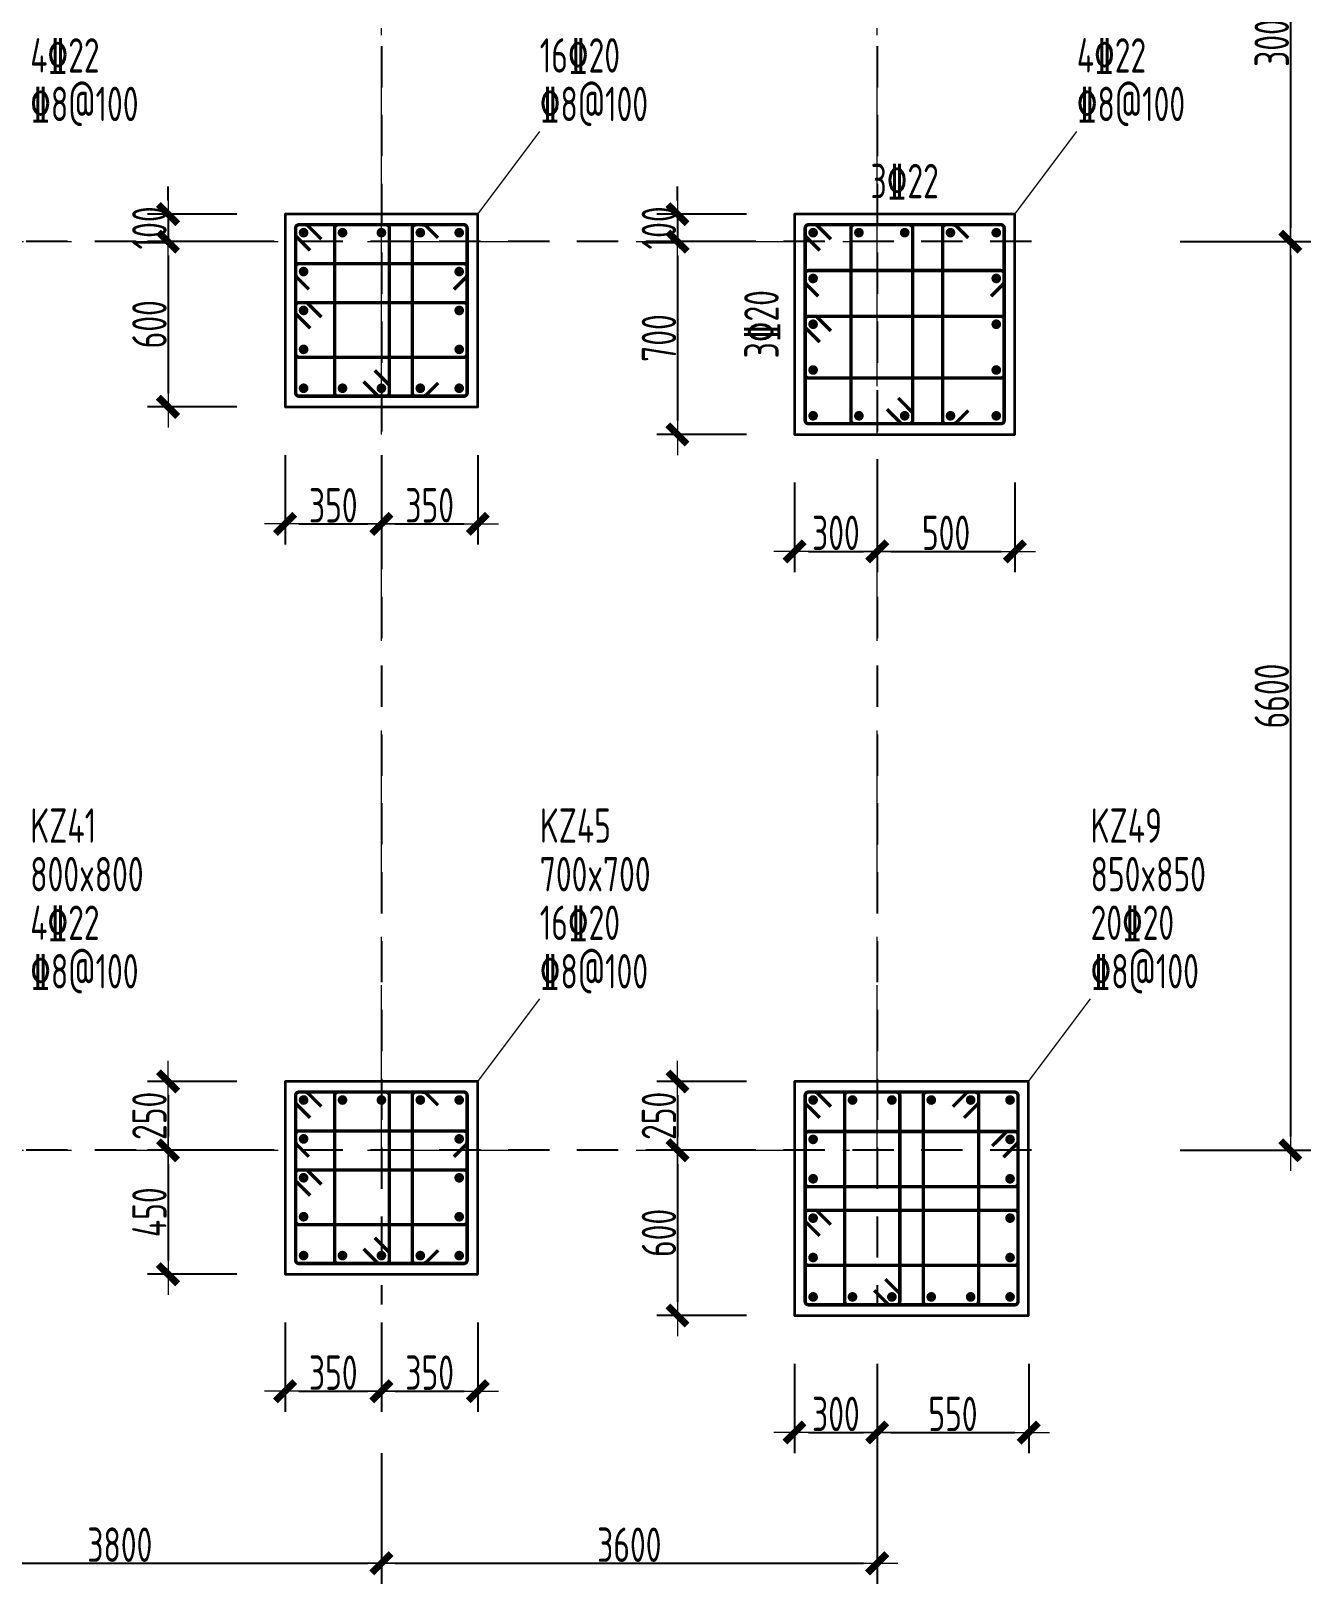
# Model space of a CAD drawing. Header units: millimetres. Extents: x 539196 to 807275, y 431843 to 1156631.
# Drawn here: x 643724 to 653018, y 533109 to 544389 of the extents above; entities that cross this region are included whole.
import ezdxf
from ezdxf.enums import TextEntityAlignment as Align

# ---------------------------------------------------------------- set-up
doc = ezdxf.new("R2010")
doc.units = ezdxf.units.MM
doc.header["$MEASUREMENT"] = 0
for name, pattern in [('DOTE', [2.42, 2, -0.2, 0.02, -0.2]), ('点划线', [1850, 1200, -300, 50, -300]), ('虚线', [500, 300, -200])]:
    doc.linetypes.add(name, pattern=pattern)
doc.layers.add('DOTE', color=1, linetype='DOTE')
for name, color, linetype, lineweight in [('柱原位标注', 7, 'Continuous', 18), ('柱尺寸标注', 3, 'Continuous', 18), ('柱标注引线', 2, 'Continuous', 18), ('柱箍筋', 1, 'Continuous', 25), ('柱纵筋', 1, 'Continuous', 70), ('柱集中标注', 2, 'Continuous', 18), ('砼柱', 2, 'Continuous', 35), ('网格', 9, '点划线', 18), ('轴线标注', 3, 'Continuous', 18)]:
    doc.layers.add(name, color=color, linetype=linetype, lineweight=lineweight)
doc.styles.add('样式 1', font='yjkeng.shx', dxfattribs={"width": 0.7, "bigfont": 'yjkchn.shx'})
doc.dimstyles.new('盈建科结构', dxfattribs={"dimscale": 100, "dimtxt": 2.5, "dimasz": 1, "dimexe": 1.5, "dimexo": 0.625, "dimgap": 0.1, "dimtad": 1, "dimdec": 0, "dimrnd": 1, "dimzin": 0, "dimdsep": 46, "dimtxsty": '样式 1', "dimblk": '_yjkbk', "dimblk1": 'ARCHTICK', "dimblk2": 'ARCHTICK', "dimcen": 0.09, "dimadec": 0, "dimazin": 0, "dimtfac": 1, "dimtdec": 4, "dimtix": 1, "dimtmove": 2, "dimatfit": 3, "dimfxl": 0, "dimtolj": 1, "dimtzin": 0, "dimarcsym": 0})

# ---------------------------------------------------------------- blocks, each defined once
blk = doc.blocks.new('_yjkbk')
blk.add_line((-1, 0), (1.5, 0))
blk.add_lwpolyline([(-0.7, -0.7, 0.5, 0.5, 0), (0.7, 0.7, 0.5, 0.5, 0)], format="xyseb")
blk = doc.blocks.new('*D2092')
at = {"layer": 'Defpoints', "color": 0}
for p in [(645568, 541659), (646268, 541659), (646268, 540809)]:
    blk.add_point(p, dxfattribs=at)
at = {"layer": '柱尺寸标注', "color": 0, "lineweight": -2}
for p, q in [((645568, 541309), (645568, 540659)), ((646268, 541309), (646268, 540659)), ((645668, 540809), (646168, 540809))]:
    blk.add_line(p, q, dxfattribs=at)
at = {"layer": '柱尺寸标注', "color": 0, "lineweight": -2, "xscale": 100, "yscale": 100, "zscale": 100, "rotation": 180}
blk.add_blockref('_yjkbk', (645568, 540809), dxfattribs=at)
at = {"layer": '柱尺寸标注', "color": 0, "lineweight": -2, "xscale": 100, "yscale": 100, "zscale": 100}
blk.add_blockref('_yjkbk', (646268, 540809), dxfattribs=at)
at = {"layer": '柱尺寸标注', "color": 0, "insert": (645918, 540944), "char_height": 250, "attachment_point": 5, "style": '样式 1'}
blk.add_mtext('\\A1;350', dxfattribs=at)
blk = doc.blocks.new('_ARCHTICK')
at = {"color": 0, "linetype": 'ByBlock', "const_width": 0.15}
blk.add_lwpolyline([(-0.5, -0.5), (0.5, 0.5)], dxfattribs=at)
blk = doc.blocks.new('*D2093')
at = {"layer": 'Defpoints', "color": 0}
for p in [(646268, 541659), (646968, 541659), (646968, 540809)]:
    blk.add_point(p, dxfattribs=at)
at = {"layer": '柱尺寸标注', "color": 0, "lineweight": -2}
for p, q in [((646268, 541309), (646268, 540659)), ((646968, 541309), (646968, 540659)), ((646368, 540809), (646868, 540809))]:
    blk.add_line(p, q, dxfattribs=at)
at = {"layer": '柱尺寸标注', "color": 0, "lineweight": -2, "xscale": 100, "yscale": 100, "zscale": 100, "rotation": 180}
blk.add_blockref('_yjkbk', (646268, 540809), dxfattribs=at)
at = {"layer": '柱尺寸标注', "color": 0, "lineweight": -2, "xscale": 100, "yscale": 100, "zscale": 100}
blk.add_blockref('_yjkbk', (646968, 540809), dxfattribs=at)
at = {"layer": '柱尺寸标注', "color": 0, "insert": (646618, 540944), "char_height": 250, "attachment_point": 5, "style": '样式 1'}
blk.add_mtext('\\A1;350', dxfattribs=at)
blk = doc.blocks.new('*D2094')
at = {"layer": 'Defpoints', "color": 0}
for p in [(645568, 543059), (644718, 542859), (645568, 542859)]:
    blk.add_point(p, dxfattribs=at)
at = {"layer": '柱尺寸标注', "color": 0, "lineweight": -2}
for p, q in [((644718, 543159), (644718, 543259)), ((645218, 543059), (644568, 543059)), ((644718, 543059), (644718, 542859)), ((645218, 542859), (644568, 542859)), ((644718, 542759), (644718, 542659))]:
    blk.add_line(p, q, dxfattribs=at)
at = {"layer": '柱尺寸标注', "color": 0, "lineweight": -2, "xscale": 100, "yscale": 100, "zscale": 100}
for p, rotation in [((644718, 543059), 270), ((644718, 542859), 90)]:
    blk.add_blockref('_yjkbk', p, dxfattribs=dict(at, rotation=rotation))
at = {"layer": '柱尺寸标注', "color": 0, "insert": (644583, 542959), "char_height": 250, "attachment_point": 5, "rotation": 90, "style": '样式 1'}
blk.add_mtext('\\A1;100', dxfattribs=at)
blk = doc.blocks.new('*D2095')
at = {"layer": 'Defpoints', "color": 0}
for p in [(645568, 542859), (644718, 541659), (645568, 541659)]:
    blk.add_point(p, dxfattribs=at)
at = {"layer": '柱尺寸标注', "color": 0, "lineweight": -2}
for p, q in [((645218, 542859), (644568, 542859)), ((644718, 542759), (644718, 541759)), ((645218, 541659), (644568, 541659))]:
    blk.add_line(p, q, dxfattribs=at)
at = {"layer": '柱尺寸标注', "color": 0, "lineweight": -2, "xscale": 100, "yscale": 100, "zscale": 100}
for p, rotation in [((644718, 542859), 90), ((644718, 541659), 270)]:
    blk.add_blockref('_yjkbk', p, dxfattribs=dict(at, rotation=rotation))
at = {"layer": '柱尺寸标注', "color": 0, "insert": (644583, 542259), "char_height": 250, "attachment_point": 5, "rotation": 90, "style": '样式 1'}
blk.add_mtext('\\A1;600', dxfattribs=at)
blk = doc.blocks.new('*D2096')
at = {"layer": 'Defpoints', "color": 0}
for p in [(645568, 535359), (646268, 535359), (646268, 534509)]:
    blk.add_point(p, dxfattribs=at)
at = {"layer": '柱尺寸标注', "color": 0, "lineweight": -2}
for p, q in [((645568, 535009), (645568, 534359)), ((646268, 535009), (646268, 534359)), ((645668, 534509), (646168, 534509))]:
    blk.add_line(p, q, dxfattribs=at)
at = {"layer": '柱尺寸标注', "color": 0, "lineweight": -2, "xscale": 100, "yscale": 100, "zscale": 100, "rotation": 180}
blk.add_blockref('_yjkbk', (645568, 534509), dxfattribs=at)
at = {"layer": '柱尺寸标注', "color": 0, "lineweight": -2, "xscale": 100, "yscale": 100, "zscale": 100}
blk.add_blockref('_yjkbk', (646268, 534509), dxfattribs=at)
at = {"layer": '柱尺寸标注', "color": 0, "insert": (645918, 534644), "char_height": 250, "attachment_point": 5, "style": '样式 1'}
blk.add_mtext('\\A1;350', dxfattribs=at)
blk = doc.blocks.new('*D2097')
at = {"layer": 'Defpoints', "color": 0}
for p in [(646268, 535359), (646968, 535359), (646968, 534509)]:
    blk.add_point(p, dxfattribs=at)
at = {"layer": '柱尺寸标注', "color": 0, "lineweight": -2}
for p, q in [((646268, 535009), (646268, 534359)), ((646968, 535009), (646968, 534359)), ((646368, 534509), (646868, 534509))]:
    blk.add_line(p, q, dxfattribs=at)
at = {"layer": '柱尺寸标注', "color": 0, "lineweight": -2, "xscale": 100, "yscale": 100, "zscale": 100, "rotation": 180}
blk.add_blockref('_yjkbk', (646268, 534509), dxfattribs=at)
at = {"layer": '柱尺寸标注', "color": 0, "lineweight": -2, "xscale": 100, "yscale": 100, "zscale": 100}
blk.add_blockref('_yjkbk', (646968, 534509), dxfattribs=at)
at = {"layer": '柱尺寸标注', "color": 0, "insert": (646618, 534644), "char_height": 250, "attachment_point": 5, "style": '样式 1'}
blk.add_mtext('\\A1;350', dxfattribs=at)
blk = doc.blocks.new('*D2098')
at = {"layer": 'Defpoints', "color": 0}
for p in [(645568, 536759), (644718, 536259), (645568, 536259)]:
    blk.add_point(p, dxfattribs=at)
at = {"layer": '柱尺寸标注', "color": 0, "lineweight": -2}
for p, q in [((645218, 536759), (644568, 536759)), ((644718, 536659), (644718, 536359)), ((645218, 536259), (644568, 536259))]:
    blk.add_line(p, q, dxfattribs=at)
at = {"layer": '柱尺寸标注', "color": 0, "lineweight": -2, "xscale": 100, "yscale": 100, "zscale": 100}
for p, rotation in [((644718, 536759), 90), ((644718, 536259), 270)]:
    blk.add_blockref('_yjkbk', p, dxfattribs=dict(at, rotation=rotation))
at = {"layer": '柱尺寸标注', "color": 0, "insert": (644583, 536509), "char_height": 250, "attachment_point": 5, "rotation": 90, "style": '样式 1'}
blk.add_mtext('\\A1;250', dxfattribs=at)
blk = doc.blocks.new('*D2099')
at = {"layer": 'Defpoints', "color": 0}
for p in [(645568, 536259), (644718, 535359), (645568, 535359)]:
    blk.add_point(p, dxfattribs=at)
at = {"layer": '柱尺寸标注', "color": 0, "lineweight": -2}
for p, q in [((645218, 536259), (644568, 536259)), ((644718, 536159), (644718, 535459)), ((645218, 535359), (644568, 535359))]:
    blk.add_line(p, q, dxfattribs=at)
at = {"layer": '柱尺寸标注', "color": 0, "lineweight": -2, "xscale": 100, "yscale": 100, "zscale": 100}
for p, rotation in [((644718, 536259), 90), ((644718, 535359), 270)]:
    blk.add_blockref('_yjkbk', p, dxfattribs=dict(at, rotation=rotation))
at = {"layer": '柱尺寸标注', "color": 0, "insert": (644583, 535809), "char_height": 250, "attachment_point": 5, "rotation": 90, "style": '样式 1'}
blk.add_mtext('\\A1;450', dxfattribs=at)
blk = doc.blocks.new('*D2108')
at = {"layer": 'Defpoints', "color": 0}
for p in [(649268, 541459), (649868, 541459), (649868, 540609)]:
    blk.add_point(p, dxfattribs=at)
at = {"layer": '柱尺寸标注', "color": 0, "lineweight": -2}
for p, q in [((649268, 541109), (649268, 540459)), ((649868, 541109), (649868, 540459)), ((649368, 540609), (649768, 540609))]:
    blk.add_line(p, q, dxfattribs=at)
at = {"layer": '柱尺寸标注', "color": 0, "lineweight": -2, "xscale": 100, "yscale": 100, "zscale": 100, "rotation": 180}
blk.add_blockref('_yjkbk', (649268, 540609), dxfattribs=at)
at = {"layer": '柱尺寸标注', "color": 0, "lineweight": -2, "xscale": 100, "yscale": 100, "zscale": 100}
blk.add_blockref('_yjkbk', (649868, 540609), dxfattribs=at)
at = {"layer": '柱尺寸标注', "color": 0, "insert": (649568, 540744), "char_height": 250, "attachment_point": 5, "style": '样式 1'}
blk.add_mtext('\\A1;300', dxfattribs=at)
blk = doc.blocks.new('*D2109')
at = {"layer": 'Defpoints', "color": 0}
for p in [(649868, 541459), (650868, 541459), (650868, 540609)]:
    blk.add_point(p, dxfattribs=at)
at = {"layer": '柱尺寸标注', "color": 0, "lineweight": -2}
for p, q in [((649868, 541109), (649868, 540459)), ((650868, 541109), (650868, 540459)), ((649968, 540609), (650768, 540609))]:
    blk.add_line(p, q, dxfattribs=at)
at = {"layer": '柱尺寸标注', "color": 0, "lineweight": -2, "xscale": 100, "yscale": 100, "zscale": 100, "rotation": 180}
blk.add_blockref('_yjkbk', (649868, 540609), dxfattribs=at)
at = {"layer": '柱尺寸标注', "color": 0, "lineweight": -2, "xscale": 100, "yscale": 100, "zscale": 100}
blk.add_blockref('_yjkbk', (650868, 540609), dxfattribs=at)
at = {"layer": '柱尺寸标注', "color": 0, "insert": (650368, 540744), "char_height": 250, "attachment_point": 5, "style": '样式 1'}
blk.add_mtext('\\A1;500', dxfattribs=at)
blk = doc.blocks.new('*D2110')
at = {"layer": 'Defpoints', "color": 0}
for p in [(649268, 543059), (648418, 542859), (649268, 542859)]:
    blk.add_point(p, dxfattribs=at)
at = {"layer": '柱尺寸标注', "color": 0, "lineweight": -2}
for p, q in [((648418, 543159), (648418, 543259)), ((648918, 543059), (648268, 543059)), ((648418, 543059), (648418, 542859)), ((648918, 542859), (648268, 542859)), ((648418, 542759), (648418, 542659))]:
    blk.add_line(p, q, dxfattribs=at)
at = {"layer": '柱尺寸标注', "color": 0, "lineweight": -2, "xscale": 100, "yscale": 100, "zscale": 100}
for p, rotation in [((648418, 543059), 270), ((648418, 542859), 90)]:
    blk.add_blockref('_yjkbk', p, dxfattribs=dict(at, rotation=rotation))
at = {"layer": '柱尺寸标注', "color": 0, "insert": (648283, 542959), "char_height": 250, "attachment_point": 5, "rotation": 90, "style": '样式 1'}
blk.add_mtext('\\A1;100', dxfattribs=at)
blk = doc.blocks.new('*D2111')
at = {"layer": 'Defpoints', "color": 0}
for p in [(649268, 542859), (648418, 541459), (649268, 541459)]:
    blk.add_point(p, dxfattribs=at)
at = {"layer": '柱尺寸标注', "color": 0, "lineweight": -2}
for p, q in [((648918, 542859), (648268, 542859)), ((648418, 542759), (648418, 541559)), ((648918, 541459), (648268, 541459))]:
    blk.add_line(p, q, dxfattribs=at)
at = {"layer": '柱尺寸标注', "color": 0, "lineweight": -2, "xscale": 100, "yscale": 100, "zscale": 100}
for p, rotation in [((648418, 542859), 90), ((648418, 541459), 270)]:
    blk.add_blockref('_yjkbk', p, dxfattribs=dict(at, rotation=rotation))
at = {"layer": '柱尺寸标注', "color": 0, "insert": (648283, 542159), "char_height": 250, "attachment_point": 5, "rotation": 90, "style": '样式 1'}
blk.add_mtext('\\A1;700', dxfattribs=at)
blk = doc.blocks.new('*D2112')
at = {"layer": 'Defpoints', "color": 0}
for p in [(649268, 535059), (649868, 535059), (649868, 534209)]:
    blk.add_point(p, dxfattribs=at)
at = {"layer": '柱尺寸标注', "color": 0, "lineweight": -2}
for p, q in [((649268, 534709), (649268, 534059)), ((649868, 534709), (649868, 534059)), ((649368, 534209), (649768, 534209))]:
    blk.add_line(p, q, dxfattribs=at)
at = {"layer": '柱尺寸标注', "color": 0, "lineweight": -2, "xscale": 100, "yscale": 100, "zscale": 100, "rotation": 180}
blk.add_blockref('_yjkbk', (649268, 534209), dxfattribs=at)
at = {"layer": '柱尺寸标注', "color": 0, "lineweight": -2, "xscale": 100, "yscale": 100, "zscale": 100}
blk.add_blockref('_yjkbk', (649868, 534209), dxfattribs=at)
at = {"layer": '柱尺寸标注', "color": 0, "insert": (649568, 534344), "char_height": 250, "attachment_point": 5, "style": '样式 1'}
blk.add_mtext('\\A1;300', dxfattribs=at)
blk = doc.blocks.new('*D2113')
at = {"layer": 'Defpoints', "color": 0}
for p in [(649868, 535059), (650968, 535059), (650968, 534209)]:
    blk.add_point(p, dxfattribs=at)
at = {"layer": '柱尺寸标注', "color": 0, "lineweight": -2}
for p, q in [((649868, 534709), (649868, 534059)), ((650968, 534709), (650968, 534059)), ((649968, 534209), (650868, 534209))]:
    blk.add_line(p, q, dxfattribs=at)
at = {"layer": '柱尺寸标注', "color": 0, "lineweight": -2, "xscale": 100, "yscale": 100, "zscale": 100, "rotation": 180}
blk.add_blockref('_yjkbk', (649868, 534209), dxfattribs=at)
at = {"layer": '柱尺寸标注', "color": 0, "lineweight": -2, "xscale": 100, "yscale": 100, "zscale": 100}
blk.add_blockref('_yjkbk', (650968, 534209), dxfattribs=at)
at = {"layer": '柱尺寸标注', "color": 0, "insert": (650418, 534344), "char_height": 250, "attachment_point": 5, "style": '样式 1'}
blk.add_mtext('\\A1;550', dxfattribs=at)
blk = doc.blocks.new('*D2114')
at = {"layer": 'Defpoints', "color": 0}
for p in [(649268, 536759), (648418, 536259), (649268, 536259)]:
    blk.add_point(p, dxfattribs=at)
at = {"layer": '柱尺寸标注', "color": 0, "lineweight": -2}
for p, q in [((648918, 536759), (648268, 536759)), ((648418, 536659), (648418, 536359)), ((648918, 536259), (648268, 536259))]:
    blk.add_line(p, q, dxfattribs=at)
at = {"layer": '柱尺寸标注', "color": 0, "lineweight": -2, "xscale": 100, "yscale": 100, "zscale": 100}
for p, rotation in [((648418, 536759), 90), ((648418, 536259), 270)]:
    blk.add_blockref('_yjkbk', p, dxfattribs=dict(at, rotation=rotation))
at = {"layer": '柱尺寸标注', "color": 0, "insert": (648283, 536509), "char_height": 250, "attachment_point": 5, "rotation": 90, "style": '样式 1'}
blk.add_mtext('\\A1;250', dxfattribs=at)
blk = doc.blocks.new('*D2115')
at = {"layer": 'Defpoints', "color": 0}
for p in [(649268, 536259), (648418, 535059), (649268, 535059)]:
    blk.add_point(p, dxfattribs=at)
at = {"layer": '柱尺寸标注', "color": 0, "lineweight": -2}
for p, q in [((648918, 536259), (648268, 536259)), ((648418, 536159), (648418, 535159)), ((648918, 535059), (648268, 535059))]:
    blk.add_line(p, q, dxfattribs=at)
at = {"layer": '柱尺寸标注', "color": 0, "lineweight": -2, "xscale": 100, "yscale": 100, "zscale": 100}
for p, rotation in [((648418, 536259), 90), ((648418, 535059), 270)]:
    blk.add_blockref('_yjkbk', p, dxfattribs=dict(at, rotation=rotation))
at = {"layer": '柱尺寸标注', "color": 0, "insert": (648283, 535659), "char_height": 250, "attachment_point": 5, "rotation": 90, "style": '样式 1'}
blk.add_mtext('\\A1;600', dxfattribs=at)
blk = doc.blocks.new('*D2132')
at = {"layer": 'Defpoints', "color": 0}
for p in [(642468, 536259), (646268, 536259), (646268, 533259)]:
    blk.add_point(p, dxfattribs=at)
at = {"layer": '轴线标注', "color": 0, "lineweight": -2}
for p, q in [((642468, 534059), (642468, 533109)), ((646268, 534059), (646268, 533109)), ((642568, 533259), (646168, 533259))]:
    blk.add_line(p, q, dxfattribs=at)
at = {"layer": '轴线标注', "color": 0, "lineweight": -2, "xscale": 100, "yscale": 100, "zscale": 100, "rotation": 180}
blk.add_blockref('_yjkbk', (642468, 533259), dxfattribs=at)
at = {"layer": '轴线标注', "color": 0, "lineweight": -2, "xscale": 100, "yscale": 100, "zscale": 100}
blk.add_blockref('_yjkbk', (646268, 533259), dxfattribs=at)
at = {"layer": '轴线标注', "color": 0, "insert": (644368, 533394), "char_height": 250, "attachment_point": 5, "style": '样式 1'}
blk.add_mtext('\\A1;3800', dxfattribs=at)
blk = doc.blocks.new('*D2134')
at = {"layer": 'Defpoints', "color": 0}
for p in [(646268, 536259), (649868, 536259), (649868, 533259)]:
    blk.add_point(p, dxfattribs=at)
at = {"layer": '轴线标注', "color": 0, "lineweight": -2}
for p, q in [((646268, 534059), (646268, 533109)), ((649868, 534059), (649868, 533109)), ((646368, 533259), (649768, 533259))]:
    blk.add_line(p, q, dxfattribs=at)
at = {"layer": '轴线标注', "color": 0, "lineweight": -2, "xscale": 100, "yscale": 100, "zscale": 100, "rotation": 180}
blk.add_blockref('_yjkbk', (646268, 533259), dxfattribs=at)
at = {"layer": '轴线标注', "color": 0, "lineweight": -2, "xscale": 100, "yscale": 100, "zscale": 100}
blk.add_blockref('_yjkbk', (649868, 533259), dxfattribs=at)
at = {"layer": '轴线标注', "color": 0, "insert": (648068, 533394), "char_height": 250, "attachment_point": 5, "style": '样式 1'}
blk.add_mtext('\\A1;3600', dxfattribs=at)
blk = doc.blocks.new('*D2147')
at = {"layer": 'Defpoints', "color": 0}
for p in [(649868, 545859), (649868, 542859), (652868, 542859)]:
    blk.add_point(p, dxfattribs=at)
at = {"layer": '轴线标注', "color": 0, "lineweight": -2}
for p, q in [((652068, 545859), (653018, 545859)), ((652868, 545759), (652868, 542959)), ((652068, 542859), (653018, 542859))]:
    blk.add_line(p, q, dxfattribs=at)
at = {"layer": '轴线标注', "color": 0, "lineweight": -2, "xscale": 100, "yscale": 100, "zscale": 100}
for p, rotation in [((652868, 545859), 90), ((652868, 542859), 270)]:
    blk.add_blockref('_yjkbk', p, dxfattribs=dict(at, rotation=rotation))
at = {"layer": '轴线标注', "color": 0, "insert": (652733, 544359), "char_height": 250, "attachment_point": 5, "rotation": 90, "style": '样式 1'}
blk.add_mtext('\\A1;3000', dxfattribs=at)
blk = doc.blocks.new('*D2149')
at = {"layer": 'Defpoints', "color": 0}
for p in [(649868, 542859), (649868, 536259), (652868, 536259)]:
    blk.add_point(p, dxfattribs=at)
at = {"layer": '轴线标注', "color": 0, "lineweight": -2}
for p, q in [((652068, 542859), (653018, 542859)), ((652868, 542759), (652868, 536359)), ((652068, 536259), (653018, 536259))]:
    blk.add_line(p, q, dxfattribs=at)
at = {"layer": '轴线标注', "color": 0, "lineweight": -2, "xscale": 100, "yscale": 100, "zscale": 100}
for p, rotation in [((652868, 542859), 90), ((652868, 536259), 270)]:
    blk.add_blockref('_yjkbk', p, dxfattribs=dict(at, rotation=rotation))
at = {"layer": '轴线标注', "color": 0, "insert": (652733, 539559), "char_height": 250, "attachment_point": 5, "rotation": 90, "style": '样式 1'}
blk.add_mtext('\\A1;6600', dxfattribs=at)
blk = doc.blocks.new('jzzw')
at = {"layer": 'DOTE', "color": 1, "linetype": '虚线'}
for p, q in [((947786, 890469), (947786, 834829)), ((951386, 890469), (951386, 834829)), ((952506, 842549), (911886, 842549)), ((952506, 842549), (911886, 842549)), ((952506, 835949), (912186, 835949)), ((952506, 835949), (912186, 835949)), ((952506, 835949), (912186, 835949)), ((952506, 835949), (912186, 835949))]:
    blk.add_line(p, q, dxfattribs=at)

msp = doc.modelspace()

# ---------------------------------------------------------------- linework, layer by layer
at = {"layer": '柱标注引线'}
for p, q in [((646967.6, 543059.2), (647417.6, 543659.2)), ((650867.6, 543059.2), (651317.6, 543659.2)), ((646967.6, 536759.2), (647417.6, 537359.2)), ((650967.6, 536759.2), (651417.6, 537359.2))]:
    msp.add_line(p, q, dxfattribs=at)
at = {"layer": '柱箍筋', "const_width": 25}
for points in [[(645831.6, 542876.5), (645733.4, 542974.8, 0.1989124), (645716.6, 542981.7), (645668.8, 542981.7, 0.4142136), (645645.1, 542958), (645645.1, 541760.5, 0.4142136), (645668.8, 541736.7), (646866.3, 541736.7, 0.4142136), (646890.1, 541760.5), (646890.1, 542958, 0.4142136), (646866.3, 542981.7), (645668.8, 542981.7, 0.4142136), (645645.1, 542958), (645645.1, 542910.2, 0.1989124), (645652, 542893.5), (645750.3, 542795.2)], [(646138.5, 541842), (646236.8, 541743.7, 0.1989124), (646253.6, 541736.7), (646301.3, 541736.7, 0.4142136), (646325.1, 541760.5), (646325.1, 542958, 0.4142136), (646301.3, 542981.7), (645951.3, 542981.7, 0.4142136), (645927.6, 542958), (645927.6, 541760.5, 0.4142136), (645951.3, 541736.7), (646301.3, 541736.7, 0.4142136), (646325.1, 541760.5), (646325.1, 541808.2, 0.1989124), (646318.1, 541825), (646219.9, 541923.3)], [(646679.1, 541832.1), (646590.7, 541743.7, -0.131362), (646564.1, 541736.7), (646516.3, 541736.7, -0.4142136), (646492.6, 541760.5), (646492.6, 542958, -0.4142136), (646516.3, 542981.7), (646564.1, 542981.7, -0.131362), (646590.7, 542974.8), (646679.1, 542886.4)], [(649531.6, 542876.5), (649433.4, 542974.8, 0.1989124), (649416.6, 542981.7), (649368.8, 542981.7, 0.4142136), (649345.1, 542958), (649345.1, 541560.5, 0.4142136), (649368.8, 541536.7), (650766.3, 541536.7, 0.4142136), (650790.1, 541560.5), (650790.1, 542958, 0.4142136), (650766.3, 542981.7), (649368.8, 542981.7, 0.4142136), (649345.1, 542958), (649345.1, 542910.2, 0.1989124), (649352, 542893.5), (649450.3, 542795.2)], [(649938.5, 541642), (650036.8, 541543.7, 0.1989124), (650053.6, 541536.7), (650101.3, 541536.7, 0.4142136), (650125.1, 541560.5), (650125.1, 542958, 0.4142136), (650101.3, 542981.7), (649701.3, 542981.7, 0.4142136), (649677.6, 542958), (649677.6, 541560.5, 0.4142136), (649701.3, 541536.7), (650101.3, 541536.7, 0.4142136), (650125.1, 541560.5), (650125.1, 541608.2, 0.1989124), (650118.1, 541625), (650019.9, 541723.3)], [(650529.1, 541632.1), (650440.7, 541543.7, -0.131362), (650414.1, 541536.7), (650366.3, 541536.7, -0.4142136), (650342.6, 541560.5), (650342.6, 542958, -0.4142136), (650366.3, 542981.7), (650414.1, 542981.7, -0.131362), (650440.7, 542974.8), (650529.1, 542886.4)], [(645740.4, 542512.7), (645652, 542601.1, -0.131362), (645645.1, 542627.7), (645645.1, 542675.5, -0.4142136), (645668.8, 542699.2), (646866.3, 542699.2, -0.4142136), (646890.1, 542675.5), (646890.1, 542627.7, -0.131362), (646883.1, 542601.1), (646794.7, 542512.7)], [(649440.4, 542462.7), (649352, 542551.1, -0.131362), (649345.1, 542577.7), (649345.1, 542625.5, -0.4142136), (649368.8, 542649.2), (650766.3, 542649.2, -0.4142136), (650790.1, 542625.5), (650790.1, 542577.7, -0.131362), (650783.1, 542551.1), (650694.7, 542462.7)], [(645750.3, 542230.2), (645652, 542328.5, -0.1989124), (645645.1, 542345.2), (645645.1, 542393, -0.4142136), (645668.8, 542416.7), (646866.3, 542416.7, -0.4142136), (646890.1, 542393), (646890.1, 542043, -0.4142136), (646866.3, 542019.2), (645668.8, 542019.2, -0.4142136), (645645.1, 542043), (645645.1, 542393, -0.4142136), (645668.8, 542416.7), (645716.6, 542416.7, -0.1989124), (645733.4, 542409.8), (645831.6, 542311.5)], [(649450.3, 542130.2), (649352, 542228.5, -0.1989124), (649345.1, 542245.2), (649345.1, 542293, -0.4142136), (649368.8, 542316.7), (650766.3, 542316.7, -0.4142136), (650790.1, 542293), (650790.1, 541893, -0.4142136), (650766.3, 541869.2), (649368.8, 541869.2, -0.4142136), (649345.1, 541893), (649345.1, 542293, -0.4142136), (649368.8, 542316.7), (649416.6, 542316.7, -0.1989124), (649433.4, 542309.8), (649531.6, 542211.5)], [(645831.6, 536576.5), (645733.4, 536674.8, 0.1989124), (645716.6, 536681.7), (645668.8, 536681.7, 0.4142136), (645645.1, 536658), (645645.1, 535460.5, 0.4142136), (645668.8, 535436.7), (646866.3, 535436.7, 0.4142136), (646890.1, 535460.5), (646890.1, 536658, 0.4142136), (646866.3, 536681.7), (645668.8, 536681.7, 0.4142136), (645645.1, 536658), (645645.1, 536610.2, 0.1989124), (645652, 536593.5), (645750.3, 536495.2)], [(646138.5, 535542), (646236.8, 535443.7, 0.1989124), (646253.6, 535436.7), (646301.3, 535436.7, 0.4142136), (646325.1, 535460.5), (646325.1, 536658, 0.4142136), (646301.3, 536681.7), (645951.3, 536681.7, 0.4142136), (645927.6, 536658), (645927.6, 535460.5, 0.4142136), (645951.3, 535436.7), (646301.3, 535436.7, 0.4142136), (646325.1, 535460.5), (646325.1, 535508.2, 0.1989124), (646318.1, 535525), (646219.9, 535623.3)], [(646679.1, 535532.1), (646590.7, 535443.7, -0.131362), (646564.1, 535436.7), (646516.3, 535436.7, -0.4142136), (646492.6, 535460.5), (646492.6, 536658, -0.4142136), (646516.3, 536681.7), (646564.1, 536681.7, -0.131362), (646590.7, 536674.8), (646679.1, 536586.4)], [(649531.6, 536576.5), (649433.4, 536674.8, 0.1989124), (649416.6, 536681.7), (649368.8, 536681.7, 0.4142136), (649345.1, 536658), (649345.1, 535160.5, 0.4142136), (649368.8, 535136.7), (650866.3, 535136.7, 0.4142136), (650890.1, 535160.5), (650890.1, 536658, 0.4142136), (650866.3, 536681.7), (649368.8, 536681.7, 0.4142136), (649345.1, 536658), (649345.1, 536610.2, 0.1989124), (649352, 536593.5), (649450.3, 536495.2)], [(649845.5, 535242), (649943.8, 535143.7, 0.1989124), (649960.6, 535136.7), (650008.3, 535136.7, 0.4142136), (650032.1, 535160.5), (650032.1, 536658, 0.4142136), (650008.3, 536681.7), (649654.8, 536681.7, 0.4142136), (649631.1, 536658), (649631.1, 535160.5, 0.4142136), (649654.8, 535136.7), (650008.3, 535136.7, 0.4142136), (650032.1, 535160.5), (650032.1, 535208.2, 0.1989124), (650025.1, 535225), (649926.9, 535323.3)], [(650417.5, 536576.5), (650515.8, 536674.8, -0.1989124), (650532.6, 536681.7), (650580.3, 536681.7, -0.4142136), (650604.1, 536658), (650604.1, 535160.5, -0.4142136), (650580.3, 535136.7), (650226.8, 535136.7, -0.4142136), (650203.1, 535160.5), (650203.1, 536658, -0.4142136), (650226.8, 536681.7), (650580.3, 536681.7, -0.4142136), (650604.1, 536658), (650604.1, 536610.2, -0.1989124), (650597.1, 536593.5), (650498.9, 536495.2)], [(645740.4, 536212.7), (645652, 536301.1, -0.131362), (645645.1, 536327.7), (645645.1, 536375.5, -0.4142136), (645668.8, 536399.2), (646866.3, 536399.2, -0.4142136), (646890.1, 536375.5), (646890.1, 536327.7, -0.131362), (646883.1, 536301.1), (646794.7, 536212.7)], [(650784.9, 536209.2), (650883.1, 536307.5, 0.1989124), (650890.1, 536324.2), (650890.1, 536372, 0.4142136), (650866.3, 536395.7), (649368.8, 536395.7, 0.4142136), (649345.1, 536372), (649345.1, 536018.5, 0.4142136), (649368.8, 535994.7), (650866.3, 535994.7, 0.4142136), (650890.1, 536018.5), (650890.1, 536372, 0.4142136), (650866.3, 536395.7), (650818.6, 536395.7, 0.1989124), (650801.8, 536388.8), (650703.5, 536290.5)], [(645750.3, 535930.2), (645652, 536028.5, -0.1989124), (645645.1, 536045.2), (645645.1, 536093, -0.4142136), (645668.8, 536116.7), (646866.3, 536116.7, -0.4142136), (646890.1, 536093), (646890.1, 535743, -0.4142136), (646866.3, 535719.2), (645668.8, 535719.2, -0.4142136), (645645.1, 535743), (645645.1, 536093, -0.4142136), (645668.8, 536116.7), (645716.6, 536116.7, -0.1989124), (645733.4, 536109.8), (645831.6, 536011.5)], [(649450.3, 535637.2), (649352, 535735.5, -0.1989124), (649345.1, 535752.2), (649345.1, 535800, -0.4142136), (649368.8, 535823.7), (650866.3, 535823.7, -0.4142136), (650890.1, 535800), (650890.1, 535446.5, -0.4142136), (650866.3, 535422.7), (649368.8, 535422.7, -0.4142136), (649345.1, 535446.5), (649345.1, 535800, -0.4142136), (649368.8, 535823.7), (649416.6, 535823.7, -0.1989124), (649433.4, 535816.8), (649531.6, 535718.5)]]:
    msp.add_lwpolyline(points, format="xyb", dxfattribs=at)
at = {"layer": '柱纵筋', "const_width": 35}
for points in [[(645720.1, 542924.2, 1), (645685.1, 542924.2, 1)], [(646002.6, 542924.2, 1), (645967.6, 542924.2, 1)], [(646285.1, 542924.2, 1), (646250.1, 542924.2, 1)], [(646567.6, 542924.2, 1), (646532.6, 542924.2, 1)], [(646850.1, 542924.2, 1), (646815.1, 542924.2, 1)], [(649420.1, 542924.2, 1), (649385.1, 542924.2, 1)], [(649752.6, 542924.2, 1), (649717.6, 542924.2, 1)], [(650085.1, 542924.2, 1), (650050.1, 542924.2, 1)], [(650417.6, 542924.2, 1), (650382.6, 542924.2, 1)], [(650750.1, 542924.2, 1), (650715.1, 542924.2, 1)], [(645720.1, 542641.7, 1), (645685.1, 542641.7, 1)], [(646850.1, 542641.7, 1), (646815.1, 542641.7, 1)], [(649420.1, 542591.7, 1), (649385.1, 542591.7, 1)], [(650750.1, 542591.7, 1), (650715.1, 542591.7, 1)], [(645720.1, 542359.2, 1), (645685.1, 542359.2, 1)], [(646850.1, 542359.2, 1), (646815.1, 542359.2, 1)], [(649420.1, 542259.2, 1), (649385.1, 542259.2, 1)], [(650750.1, 542259.2, 1), (650715.1, 542259.2, 1)], [(645720.1, 542076.7, 1), (645685.1, 542076.7, 1)], [(646850.1, 542076.7, 1), (646815.1, 542076.7, 1)], [(649420.1, 541926.7, 1), (649385.1, 541926.7, 1)], [(650750.1, 541926.7, 1), (650715.1, 541926.7, 1)], [(645720.1, 541794.2, 1), (645685.1, 541794.2, 1)], [(646002.6, 541794.2, 1), (645967.6, 541794.2, 1)], [(646285.1, 541794.2, 1), (646250.1, 541794.2, 1)], [(646567.6, 541794.2, 1), (646532.6, 541794.2, 1)], [(646850.1, 541794.2, 1), (646815.1, 541794.2, 1)], [(649420.1, 541594.2, 1), (649385.1, 541594.2, 1)], [(649752.6, 541594.2, 1), (649717.6, 541594.2, 1)], [(650085.1, 541594.2, 1), (650050.1, 541594.2, 1)], [(650417.6, 541594.2, 1), (650382.6, 541594.2, 1)], [(650750.1, 541594.2, 1), (650715.1, 541594.2, 1)], [(645720.1, 536624.2, 1), (645685.1, 536624.2, 1)], [(646002.6, 536624.2, 1), (645967.6, 536624.2, 1)], [(646285.1, 536624.2, 1), (646250.1, 536624.2, 1)], [(646567.6, 536624.2, 1), (646532.6, 536624.2, 1)], [(646850.1, 536624.2, 1), (646815.1, 536624.2, 1)], [(649420.1, 536624.2, 1), (649385.1, 536624.2, 1)], [(649706.1, 536624.2, 1), (649671.1, 536624.2, 1)], [(649992.1, 536624.2, 1), (649957.1, 536624.2, 1)], [(650278.1, 536624.2, 1), (650243.1, 536624.2, 1)], [(650564.1, 536624.2, 1), (650529.1, 536624.2, 1)], [(650850.1, 536624.2, 1), (650815.1, 536624.2, 1)], [(645720.1, 536341.7, 1), (645685.1, 536341.7, 1)], [(646850.1, 536341.7, 1), (646815.1, 536341.7, 1)], [(649420.1, 536338.2, 1), (649385.1, 536338.2, 1)], [(650850.1, 536338.2, 1), (650815.1, 536338.2, 1)], [(645720.1, 536059.2, 1), (645685.1, 536059.2, 1)], [(646850.1, 536059.2, 1), (646815.1, 536059.2, 1)], [(649420.1, 536052.2, 1), (649385.1, 536052.2, 1)], [(650850.1, 536052.2, 1), (650815.1, 536052.2, 1)], [(645720.1, 535776.7, 1), (645685.1, 535776.7, 1)], [(646850.1, 535776.7, 1), (646815.1, 535776.7, 1)], [(649420.1, 535766.2, 1), (649385.1, 535766.2, 1)], [(650850.1, 535766.2, 1), (650815.1, 535766.2, 1)], [(645720.1, 535494.2, 1), (645685.1, 535494.2, 1)], [(646002.6, 535494.2, 1), (645967.6, 535494.2, 1)], [(646285.1, 535494.2, 1), (646250.1, 535494.2, 1)], [(646567.6, 535494.2, 1), (646532.6, 535494.2, 1)], [(646850.1, 535494.2, 1), (646815.1, 535494.2, 1)], [(649420.1, 535480.2, 1), (649385.1, 535480.2, 1)], [(650850.1, 535480.2, 1), (650815.1, 535480.2, 1)], [(649420.1, 535194.2, 1), (649385.1, 535194.2, 1)], [(649706.1, 535194.2, 1), (649671.1, 535194.2, 1)], [(649992.1, 535194.2, 1), (649957.1, 535194.2, 1)], [(650278.1, 535194.2, 1), (650243.1, 535194.2, 1)], [(650564.1, 535194.2, 1), (650529.1, 535194.2, 1)], [(650850.1, 535194.2, 1), (650815.1, 535194.2, 1)]]:
    msp.add_lwpolyline(points, format="xyb", close=True, dxfattribs=at)
at = {"layer": '砼柱'}
for points in [[(646967.6, 543059.2), (645567.6, 543059.2), (645567.6, 541659.2), (646967.6, 541659.2)], [(650867.6, 543059.2), (649267.6, 543059.2), (649267.6, 541459.2), (650867.6, 541459.2)], [(646967.6, 536759.2), (645567.6, 536759.2), (645567.6, 535359.2), (646967.6, 535359.2)], [(650967.6, 536759.2), (649267.6, 536759.2), (649267.6, 535059.2), (650967.6, 535059.2)]]:
    msp.add_lwpolyline(points, close=True, dxfattribs=at)
at = {"layer": '网格'}
for p, q in [((646267.6, 542859.2), (646267.6, 545859.2)), ((649867.6, 542859.2), (649867.6, 545859.2)), ((642467.6, 542859.2), (646267.6, 542859.2)), ((646267.6, 536259.2), (646267.6, 542859.2)), ((646267.6, 542859.2), (649867.6, 542859.2)), ((649867.6, 536259.2), (649867.6, 542859.2)), ((642467.6, 536259.2), (646267.6, 536259.2)), ((646267.6, 536259.2), (649867.6, 536259.2))]:
    msp.add_line(p, q, dxfattribs=at)

# ---------------------------------------------------------------- block references
msp.add_blockref('jzzw', (-301518.2, -299689.7))

# ---------------------------------------------------------------- texts
at = {"layer": '柱原位标注', "linetype": 'Continuous', "style": '样式 1', "width": 0.7}
msp.add_text('3\x8422', height=250, dxfattribs=at).set_placement((650067.6, 543099.2), align=Align.BOTTOM_CENTER)
msp.add_text('3\x8420', height=250, rotation=90, dxfattribs=at).set_placement((649227.6, 542259.2), align=Align.BOTTOM_CENTER)
at = {"layer": '柱集中标注', "linetype": 'Continuous', "style": '样式 1', "width": 0.7}
for s, p in [('4\x8422', (643717.6, 544012)), ('16\x8420', (647417.6, 544012)), ('4\x8422', (651317.6, 544012)), ('\x848@100', (643717.6, 543659.2)), ('\x848@100', (647417.6, 543659.2)), ('\x848@100', (651317.6, 543659.2)), ('KZ41', (643717.6, 538417.5)), ('KZ45', (647417.6, 538417.5)), ('KZ49', (651417.6, 538417.5)), ('800x800', (643717.6, 538064.7)), ('700x700', (647417.6, 538064.7)), ('850x850', (651417.6, 538064.7)), ('4\x8422', (643717.6, 537712)), ('16\x8420', (647417.6, 537712)), ('20\x8420', (651417.6, 537712)), ('\x848@100', (643717.6, 537359.2)), ('\x848@100', (647417.6, 537359.2)), ('\x848@100', (651417.6, 537359.2))]:
    msp.add_text(s, height=250, dxfattribs=at).set_placement(p, align=Align.BOTTOM_LEFT)

# ---------------------------------------------------------------- dimensions: what is measured, and where the dimension line sits
at = {"layer": '柱尺寸标注'}
for p1, p2, picture, middle in [((645567.6, 543059.2), (645567.6, 542859.2), '*D2094', (644582.6, 542959.2)), ((649267.6, 543059.2), (649267.6, 542859.2), '*D2110', (648282.6, 542959.2)), ((645567.6, 542859.2), (645567.6, 541659.2), '*D2095', (644582.6, 542259.2)), ((649267.6, 542859.2), (649267.6, 541459.2), '*D2111', (648282.6, 542159.2)), ((645567.6, 541659.2), (646267.6, 541659.2), '*D2092', (645917.6, 540944.2)), ((646267.6, 541659.2), (646967.6, 541659.2), '*D2093', (646617.6, 540944.2)), ((649267.6, 541459.2), (649867.6, 541459.2), '*D2108', (649567.6, 540744.2)), ((649867.6, 541459.2), (650867.6, 541459.2), '*D2109', (650367.6, 540744.2)), ((645567.6, 536759.2), (645567.6, 536259.2), '*D2098', (644582.6, 536509.2)), ((649267.6, 536759.2), (649267.6, 536259.2), '*D2114', (648282.6, 536509.2)), ((645567.6, 536259.2), (645567.6, 535359.2), '*D2099', (644582.6, 535809.2)), ((649267.6, 536259.2), (649267.6, 535059.2), '*D2115', (648282.6, 535659.2)), ((645567.6, 535359.2), (646267.6, 535359.2), '*D2096', (645917.6, 534644.2)), ((646267.6, 535359.2), (646967.6, 535359.2), '*D2097', (646617.6, 534644.2)), ((649267.6, 535059.2), (649867.6, 535059.2), '*D2112', (649567.6, 534344.2)), ((649867.6, 535059.2), (650967.6, 535059.2), '*D2113', (650417.6, 534344.2))]:
    dim = msp.add_aligned_dim(p1=p1, p2=p2, distance=-850, dimstyle='盈建科结构', override={"dimscale": 100, "dimtxt": 2.5, "dimasz": 1, "dimexe": 1.5, "dimexo": 3.5, "dimgap": 0.1, "dimtad": 1, "dimlfac": 0.5, "dimrnd": 5, "dimdle": 0, "dimfxlon": 0}, dxfattribs=at)
    dim.commit()
    dim.dimension.update_dxf_attribs({"geometry": picture, "text_midpoint": middle})
at = {"layer": '轴线标注'}
for p1, p2, distance, picture, middle in [((649867.6, 545859.2), (649867.6, 542859.2), 3000, '*D2147', (652732.6, 544359.2)), ((649867.6, 542859.2), (649867.6, 536259.2), 3000, '*D2149', (652732.6, 539559.2)), ((642467.6, 536259.2), (646267.6, 536259.2), -3000, '*D2132', (644367.6, 533394.2)), ((646267.6, 536259.2), (649867.6, 536259.2), -3000, '*D2134', (648067.6, 533394.2))]:
    dim = msp.add_aligned_dim(p1=p1, p2=p2, distance=distance, dimstyle='盈建科结构', override={"dimscale": 100, "dimtxt": 2.5, "dimasz": 1, "dimexe": 1.5, "dimexo": 22, "dimgap": 0.1, "dimtad": 1, "dimlfac": 1, "dimrnd": 5, "dimdle": 0, "dimfxlon": 0}, dxfattribs=at)
    dim.commit()
    dim.dimension.update_dxf_attribs({"geometry": picture, "text_midpoint": middle})

doc.saveas('drawing.dxf')
